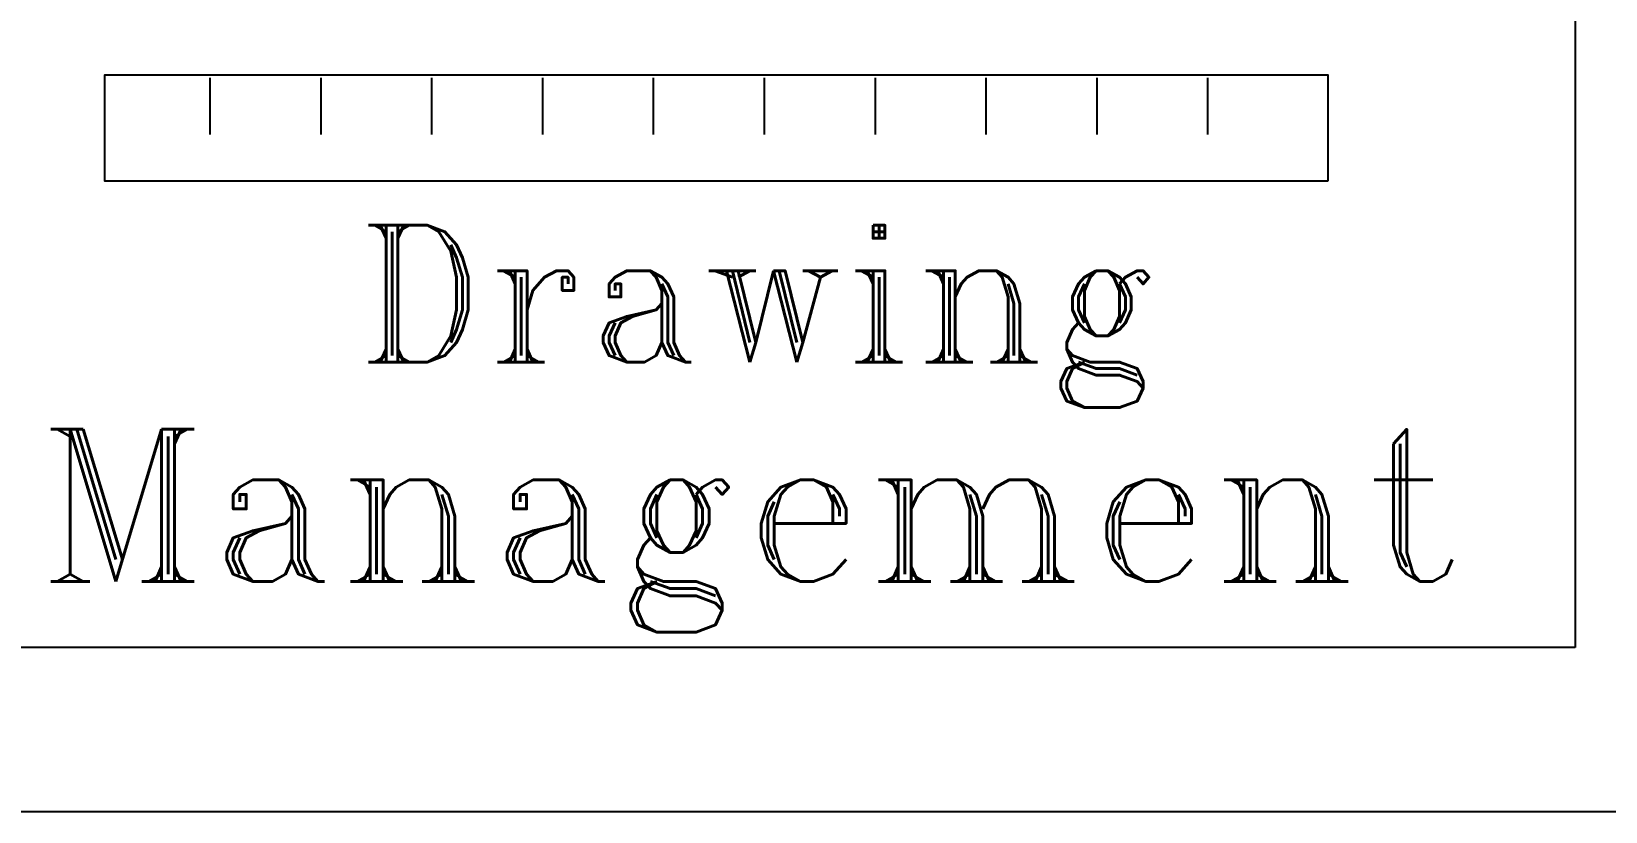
# Model space of a CAD drawing. Header units: millimetres. Extents: x -21221 to 1625077, y -149981 to 356550.
# Drawn here: x 236978 to 241279, y 197906 to 200039 of the extents above; entities that cross this region are included whole.
import ezdxf
from ezdxf.enums import TextEntityAlignment as Align

# ---------------------------------------------------------------- set-up
doc = ezdxf.new("R2010")
doc.units = ezdxf.units.MM
doc.header["$LTSCALE"] = 1000
doc.header["$MEASUREMENT"] = 0
for name, color, linetype in [('43-REFERENCE-0-33', 43, 'CONTINUOUS'), ('70-FRAM-DETAIL-0-45', 70, 'CONTINUOUS'), ('Icons', 7, 'CONTINUOUS')]:
    doc.layers.add(name, color=color, linetype=linetype)
doc.styles.add('ROMANT', font='ROMANT.shx', dxfattribs={"height": 600})

msp = doc.modelspace()

# ---------------------------------------------------------------- linework, layer by layer
at = {"layer": '70-FRAM-DETAIL-0-45'}
msp.add_line((236573, 197906.4), (262331.1, 197906.4), dxfattribs=at)
msp.add_lwpolyline([(241195.9, 198354.9), (236573, 198354.9), (236573, 201677), (241195.9, 201677)], close=True, dxfattribs=at)
at = {"layer": 'Icons', "color": 4}
for points in [[(240521, 199630.4), (240521, 199919.2), (237177.2, 199919.2), (237177.2, 199630.4), (240521, 199630.4)], [(237466, 199757.2), (237466, 199912.2)], [(237769, 199757.2), (237769, 199912.2)], [(238071.9, 199757.2), (238071.9, 199912.2)], [(238374.9, 199757.2), (238374.9, 199912.2)], [(238677.8, 199757.2), (238677.8, 199912.2)], [(238980.8, 199757.2), (238980.8, 199912.2)], [(239283.7, 199757.2), (239283.7, 199912.2)], [(239586.6, 199757.2), (239586.6, 199912.2)], [(239889.6, 199757.2), (239889.6, 199912.2)], [(240192.5, 199757.2), (240192.5, 199912.2)]]:
    msp.add_lwpolyline(points, dxfattribs=at)

# ---------------------------------------------------------------- texts
at = {"layer": '43-REFERENCE-0-33', "style": 'ROMANT'}
for s, height, p in [('Drawing', 374.07, (238965, 199135.1, -17197233.3)), ('Management', 415.64, (238936.3, 198535.6, -19108037))]:
    msp.add_text(s, height=height, dxfattribs=at).set_placement(p, align=Align.CENTER)

doc.saveas('drawing.dxf')
